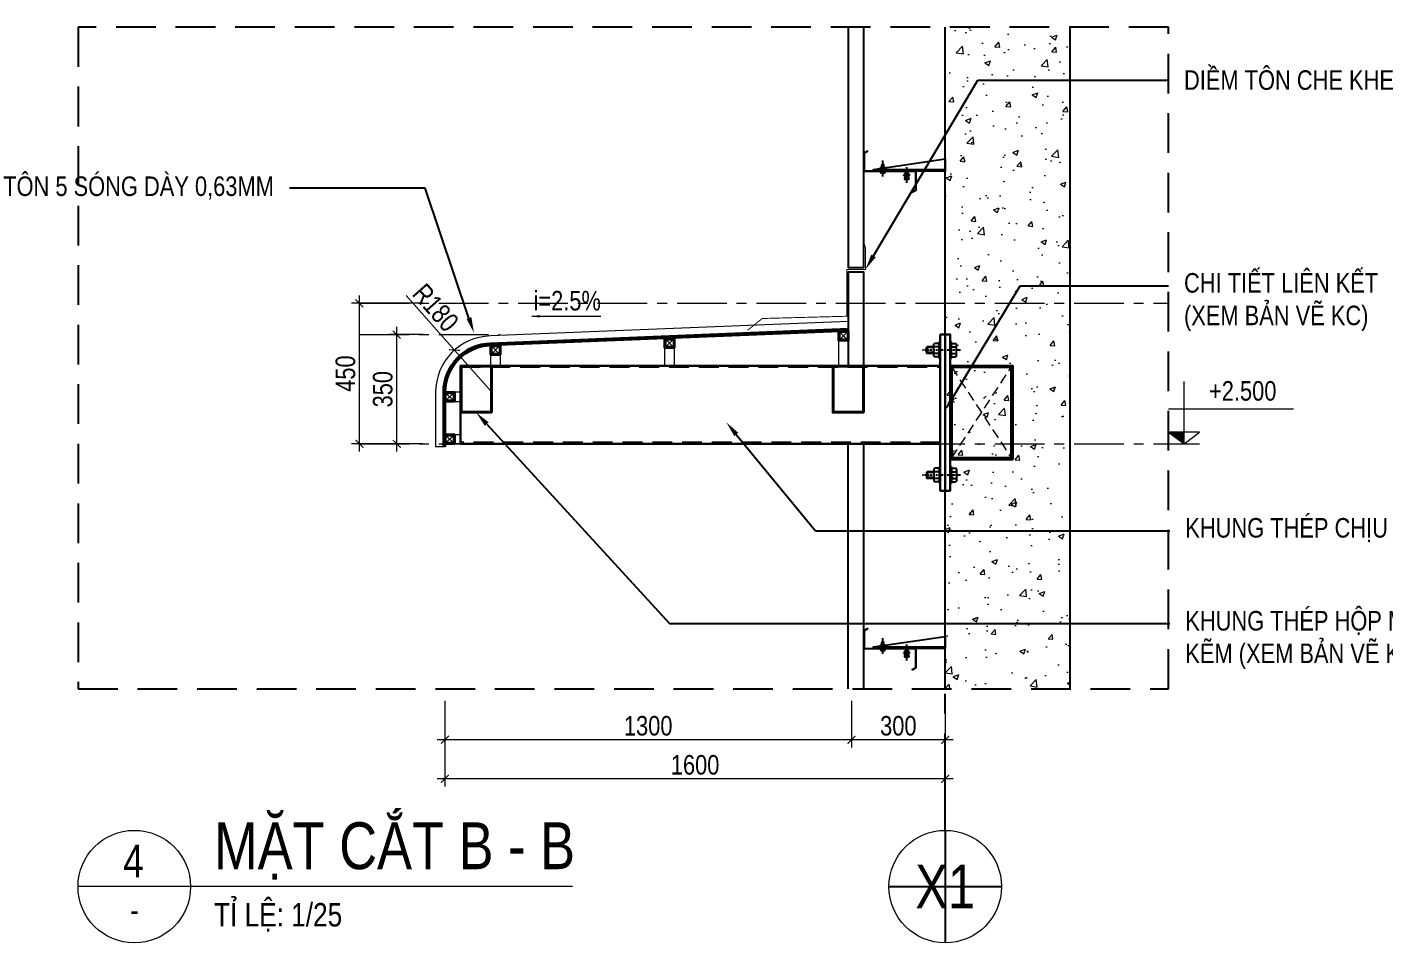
# Model space of a CAD drawing. Header units: millimetres. Extents: x -547695 to 905972, y -1055718 to 167349.
# Drawn here: x -533317 to -528975, y -1022836 to -1019906 of the extents above; entities that cross this region are included whole.
import ezdxf
from ezdxf import colors
from ezdxf.entities.mleader import LeaderData, LeaderLine
from ezdxf.enums import TextEntityAlignment as Align
from ezdxf.math import Vec2, Vec3

# ---------------------------------------------------------------- set-up
doc = ezdxf.new("R2010")
doc.units = ezdxf.units.MM
for name, pattern in [('ACAD_ISO10W100', [18, 12, -3, 0, -3]), ('CENTER', [50.8, 31.75, -6.35, 6.35, -6.35]), ('HIDDEN', [9.525, 6.35, -3.175])]:
    doc.linetypes.add(name, pattern=pattern)
doc.layers.get('DEFPOINTS').update_dxf_attribs({"color": 1, "lineweight": 25})
for name, color, linetype in [('8. BOLT', 8, 'Continuous'), ('CellPin - Chi tiet Mai sanh$0$View-XPP-Chi tiet mai sanh Alu$0$TONTHUNG', 9, 'Continuous'), ('CellPin - Chi tiet Mai sanh$0$View-XPP-Chi tiet mai sanh Alu$0$View-XPP-Chi tiet mai sanh Alu$0$2', 2, 'Continuous'), ('CellPin - Chi tiet Mai sanh$0$View-XPP-Chi tiet mai sanh Alu$0$View-XPP-Chi tiet mai sanh Alu$0$2NET-VE', 8, 'Continuous'), ('CellPin - Chi tiet Mai sanh$0$View-XPP-Chi tiet mai sanh Alu$0$View-XPP-Chi tiet mai sanh Alu$0$7', 7, 'Continuous'), ('CellPin - Chi tiet Mai sanh$0$View-XPP-Chi tiet mai sanh Alu$0$View-XPP-Chi tiet mai sanh Alu$0$8', 8, 'Continuous'), ('CellPin - Chi tiet Mai sanh$0$View-XPP-Chi tiet mai sanh Alu$0$View-XPP-Chi tiet mai sanh Alu$0$9', 9, 'Continuous'), ('CellPin - Chi tiet Mai sanh$0$View-XPP-Chi tiet mai sanh Alu$0$View-XPP-Chi tiet mai sanh Alu$0$GIANG', 1, 'Continuous')]:
    doc.layers.add(name, color=color, linetype=linetype)
for name, color, linetype, lineweight in [('A-CONC', 2, 'Continuous', 35), ('A-DIMS', 8, 'Continuous', 9), ('A-FINE', 255, 'Continuous', 25), ('A-GRID', 250, 'CENTER', 15), ('A-HEVY', 111, 'Continuous', 35), ('A-HIDD', 45, 'HIDDEN', 9), ('A-LITE', 9, 'Continuous', 9), ('A-PATT', 252, 'Continuous', 9), ('A-REV', 7, 'Continuous', 35), ('A-SYMBOLS', 10, 'Continuous', 13), ('A-TEXT', 255, 'Continuous', 25), ('L2', 2, 'Continuous', 0), ('S-FINE', 2, 'Continuous', 30), ('S-PATT-OTHER', 250, 'Continuous', 15)]:
    doc.layers.add(name, color=color, linetype=linetype, lineweight=lineweight)
doc.styles.add('VTK _ Arial_2.5 mm', font='arial.ttf', dxfattribs={"width": 0.8})
doc.styles.add('VTK_Arial', font='arial.ttf', dxfattribs={"width": 0.8})
doc.styles.add('VTK_Arial_3.5 mm', font='arial.ttf', dxfattribs={"width": 0.8, "height": 3.5})
doc.dimstyles.new('A-2.5-DIM1', dxfattribs={"dimtxt": 2.5, "dimasz": 1, "dimexe": 1, "dimexo": 0, "dimgap": 0.5, "dimtad": 1, "dimdec": 0, "dimzin": 12, "dimdsep": 46, "dimtxsty": 'VTK_Arial', "dimblk": 'ARCHTICK', "dimcen": 0, "dimdle": 1, "dimclrd": 256, "dimclre": 256, "dimclrt": 7, "dimadec": 1, "dimazin": 3, "dimtfac": 1, "dimtdec": 0, "dimtmove": 0, "dimatfit": 2, "dimfxl": 20, "dimtolj": 1, "dimtzin": 0, "dimlwd": -1, "dimlwe": -1, "dimarcsym": 0})
doc.dimstyles.new('A-2.5-DIM25', dxfattribs={"dimscale": 25, "dimtxt": 2.5, "dimasz": 1, "dimexe": 1, "dimexo": 0, "dimgap": 0.5, "dimtad": 1, "dimdec": 0, "dimzin": 12, "dimdsep": 46, "dimtxsty": 'VTK_Arial', "dimblk": 'ARCHTICK', "dimcen": 0, "dimdle": 1, "dimclrd": 256, "dimclre": 256, "dimclrt": 7, "dimadec": 1, "dimazin": 3, "dimtfac": 1, "dimtdec": 0, "dimtmove": 0, "dimatfit": 2, "dimfxl": 20, "dimtolj": 1, "dimtzin": 0, "dimlwd": -1, "dimlwe": -1, "dimarcsym": 0})

# ---------------------------------------------------------------- blocks, each defined once
blk = doc.blocks.new('*U162')
at = {"layer": 'CellPin - Chi tiet Mai sanh$0$View-XPP-Chi tiet mai sanh Alu$0$View-XPP-Chi tiet mai sanh Alu$0$2NET-VE', "ltscale": 0.5}
for p, q in [((0, 8.3), (12.1, 8.3)), ((25.6, 7.4), (25.5, 7.4)), ((0, -8.3), (12.1, -8.3)), ((25.6, -7.4), (25.6, -7.4))]:
    blk.add_line(p, q, dxfattribs=at)
at = {"layer": 'CellPin - Chi tiet Mai sanh$0$View-XPP-Chi tiet mai sanh Alu$0$View-XPP-Chi tiet mai sanh Alu$0$7', "linetype": 'Continuous'}
for p, q in [((24.6, 6.4), (25.8, 7.7)), ((25, -6.4), (26.5, 6.4)), ((25.8, 7.7), (26.5, 6.4)), ((26.5, 6.4), (27.7, 7.7)), ((26.9, -6.4), (28.4, 6.4)), ((27.7, 7.7), (28.4, 6.4)), ((28.4, 6.4), (29.7, 7.7)), ((28.9, -6.4), (30.4, 6.4)), ((29.7, 7.7), (30.4, 6.4)), ((30.4, 6.4), (31.6, 7.7)), ((30.8, -6.4), (32.3, 6.4)), ((31.6, 7.7), (32.3, 6.4)), ((32.3, 6.4), (33.5, 7.7)), ((32.7, -6.4), (34.2, 6.4)), ((32.7, -6.4), (34.2, 6.4)), ((33.5, 7.7), (34.2, 6.4)), ((34.2, 6.4), (35.5, 7.7)), ((34.7, -6.4), (36.2, 6.4)), ((35.5, 7.7), (36.2, 6.4)), ((36.2, 6.4), (37.4, 7.7)), ((36.6, -6.4), (38.1, 6.4)), ((36.6, -6.4), (38.1, 6.4)), ((36.6, -6.4), (38.1, 6.4)), ((37.4, 7.7), (38.1, 6.4)), ((38.1, 6.4), (39.3, 7.7)), ((38.5, -6.4), (40, 6.4)), ((39.3, 7.7), (40, 6.4)), ((44.5, 6.4), (40, 6.4)), ((44.5, 6.4), (44.5, -6.4)), ((24.8, -6.4), (24.3, -6.4)), ((25, -6.4), (24.6, -6.4)), ((25, -6.4), (25.7, -7.7)), ((25.7, -7.7), (26.9, -6.4)), ((26.9, -6.4), (27.7, -7.7)), ((27.7, -7.7), (28.9, -6.4)), ((28.9, -6.4), (29.6, -7.7)), ((29.6, -7.7), (30.8, -6.4)), ((30.8, -6.4), (31.5, -7.7)), ((31.5, -7.7), (32.7, -6.4)), ((32.7, -6.4), (33.5, -7.7)), ((33.5, -7.7), (34.7, -6.4)), ((34.7, -6.4), (35.4, -7.7)), ((35.4, -7.7), (36.6, -6.4)), ((36.6, -6.4), (37.3, -7.7)), ((37.3, -7.7), (38.5, -6.4)), ((38.5, -6.4), (44.5, -6.4))]:
    blk.add_line(p, q, dxfattribs=at)
at = {"layer": 'CellPin - Chi tiet Mai sanh$0$View-XPP-Chi tiet mai sanh Alu$0$View-XPP-Chi tiet mai sanh Alu$0$8', "ltscale": 10}
blk.add_line((-32.8, 0), (68.2, 0), dxfattribs=at)
at = {"layer": 'CellPin - Chi tiet Mai sanh$0$View-XPP-Chi tiet mai sanh Alu$0$View-XPP-Chi tiet mai sanh Alu$0$8', "linetype": 'Continuous'}
for p, q in [((-10.2, 8.8), (-10.2, 11.9)), ((-10.2, -11.9), (-10.2, 11.9)), ((-0.9, 14.9), (-9.3, 14.9)), ((-1.4, 8.8), (-8.9, 8.8)), ((0, 8.8), (0, 11.9)), ((0, -11.9), (0, 11.9)), ((12.1, -17.6), (12.1, 17.6)), ((12.1, 17.6), (14.1, 17.6)), ((14.1, -17.6), (14.1, 17.6)), ((14.1, 8.8), (14.1, 11.9)), ((14.1, -11.9), (14.1, 11.9)), ((15, 14.9), (23.4, 14.9)), ((15.5, 8.8), (22.9, 8.8)), ((24.3, 8.8), (24.3, 11.9)), ((24.3, -11.9), (24.3, 11.9)), ((-10.2, -8.8), (-10.2, -11.9)), ((-9.3, -14.9), (-0.9, -14.9)), ((-1.4, -8.8), (-8.9, -8.8)), ((0, -8.8), (0, -11.9)), ((12.1, -17.6), (14.1, -17.6)), ((14.1, -8.8), (14.1, -11.9)), ((23.4, -14.9), (15, -14.9)), ((15.5, -8.8), (22.9, -8.8)), ((24.3, -8.8), (24.3, -11.9))]:
    blk.add_line(p, q, dxfattribs=at)
for centre, radius, start, end in [((-4.7, 11.9), 5.58, 146.602, 180), ((-6.1, 11.9), 4.1, 180, 228.54763), ((-6.1, 5.7), 4.1, 131.45237, 180), ((-4.1, 11.9), 4.1, 311.45237, 0), ((-4.1, 5.7), 4.1, 0, 48.54763), ((-5.6, 11.9), 5.58, 0, 33.398), ((19.7, 11.9), 5.58, 146.602, 180), ((18.2, 11.9), 4.1, 180, 228.54763), ((18.2, 5.7), 4.1, 131.45237, 180), ((20.2, 11.9), 4.1, 311.45237, 0), ((20.2, 5.7), 4.1, 0, 48.54763), ((18.8, 11.9), 5.58, 0, 33.398), ((-6.1, -5.7), 4.1, 180, 228.54763), ((-6.1, -11.9), 4.1, 131.45237, 180), ((-4.7, -11.9), 5.58, 180, 213.398), ((-4.1, -5.7), 4.1, 311.45237, 0), ((-4.1, -11.9), 4.1, 0, 48.54763), ((-5.6, -11.9), 5.58, 326.602, 0), ((18.2, -5.7), 4.1, 180, 228.54763), ((18.2, -11.9), 4.1, 131.45237, 180), ((19.7, -11.9), 5.58, 180, 213.398), ((20.2, -5.7), 4.1, 311.45237, 0), ((20.2, -11.9), 4.1, 0, 48.54763), ((18.8, -11.9), 5.58, 326.602, 0)]:
    blk.add_arc(centre, radius, start, end, dxfattribs=at)
blk = doc.blocks.new('*U163')
at = {"layer": 'CellPin - Chi tiet Mai sanh$0$View-XPP-Chi tiet mai sanh Alu$0$View-XPP-Chi tiet mai sanh Alu$0$2NET-VE', "ltscale": 0.5}
for p, q in [((0, 8.3), (12.1, 8.3)), ((25.6, 7.4), (25.5, 7.4)), ((0, -8.3), (12.1, -8.3)), ((25.6, -7.4), (25.6, -7.4))]:
    blk.add_line(p, q, dxfattribs=at)
at = {"layer": 'CellPin - Chi tiet Mai sanh$0$View-XPP-Chi tiet mai sanh Alu$0$View-XPP-Chi tiet mai sanh Alu$0$7', "linetype": 'Continuous'}
for p, q in [((24.6, 6.4), (25.8, 7.7)), ((25, -6.4), (26.5, 6.4)), ((25.8, 7.7), (26.5, 6.4)), ((26.5, 6.4), (27.7, 7.7)), ((26.9, -6.4), (28.4, 6.4)), ((27.7, 7.7), (28.4, 6.4)), ((28.4, 6.4), (29.7, 7.7)), ((28.9, -6.4), (30.4, 6.4)), ((29.7, 7.7), (30.4, 6.4)), ((30.4, 6.4), (31.6, 7.7)), ((30.8, -6.4), (32.3, 6.4)), ((31.6, 7.7), (32.3, 6.4)), ((32.3, 6.4), (33.5, 7.7)), ((32.7, -6.4), (34.2, 6.4)), ((32.7, -6.4), (34.2, 6.4)), ((33.5, 7.7), (34.2, 6.4)), ((34.2, 6.4), (35.5, 7.7)), ((34.7, -6.4), (36.2, 6.4)), ((35.5, 7.7), (36.2, 6.4)), ((36.2, 6.4), (37.4, 7.7)), ((36.6, -6.4), (38.1, 6.4)), ((36.6, -6.4), (38.1, 6.4)), ((36.6, -6.4), (38.1, 6.4)), ((37.4, 7.7), (38.1, 6.4)), ((38.1, 6.4), (39.3, 7.7)), ((38.5, -6.4), (40, 6.4)), ((39.3, 7.7), (40, 6.4)), ((44.5, 6.4), (40, 6.4)), ((44.5, 6.4), (44.5, -6.4)), ((24.8, -6.4), (24.3, -6.4)), ((25, -6.4), (24.6, -6.4)), ((25, -6.4), (25.7, -7.7)), ((25.7, -7.7), (26.9, -6.4)), ((26.9, -6.4), (27.7, -7.7)), ((27.7, -7.7), (28.9, -6.4)), ((28.9, -6.4), (29.6, -7.7)), ((29.6, -7.7), (30.8, -6.4)), ((30.8, -6.4), (31.5, -7.7)), ((31.5, -7.7), (32.7, -6.4)), ((32.7, -6.4), (33.5, -7.7)), ((33.5, -7.7), (34.7, -6.4)), ((34.7, -6.4), (35.4, -7.7)), ((35.4, -7.7), (36.6, -6.4)), ((36.6, -6.4), (37.3, -7.7)), ((37.3, -7.7), (38.5, -6.4)), ((38.5, -6.4), (44.5, -6.4))]:
    blk.add_line(p, q, dxfattribs=at)
at = {"layer": 'CellPin - Chi tiet Mai sanh$0$View-XPP-Chi tiet mai sanh Alu$0$View-XPP-Chi tiet mai sanh Alu$0$8', "ltscale": 10}
blk.add_line((-32.8, 0), (68.2, 0), dxfattribs=at)
at = {"layer": 'CellPin - Chi tiet Mai sanh$0$View-XPP-Chi tiet mai sanh Alu$0$View-XPP-Chi tiet mai sanh Alu$0$8', "linetype": 'Continuous'}
for p, q in [((-10.2, 8.8), (-10.2, 11.9)), ((-10.2, -11.9), (-10.2, 11.9)), ((-0.9, 14.9), (-9.3, 14.9)), ((-1.4, 8.8), (-8.9, 8.8)), ((0, 8.8), (0, 11.9)), ((0, -11.9), (0, 11.9)), ((12.1, -17.6), (12.1, 17.6)), ((12.1, 17.6), (14.1, 17.6)), ((14.1, -17.6), (14.1, 17.6)), ((14.1, 8.8), (14.1, 11.9)), ((14.1, -11.9), (14.1, 11.9)), ((15, 14.9), (23.4, 14.9)), ((15.5, 8.8), (22.9, 8.8)), ((24.3, 8.8), (24.3, 11.9)), ((24.3, -11.9), (24.3, 11.9)), ((-10.2, -8.8), (-10.2, -11.9)), ((-9.3, -14.9), (-0.9, -14.9)), ((-1.4, -8.8), (-8.9, -8.8)), ((0, -8.8), (0, -11.9)), ((12.1, -17.6), (14.1, -17.6)), ((14.1, -8.8), (14.1, -11.9)), ((23.4, -14.9), (15, -14.9)), ((15.5, -8.8), (22.9, -8.8)), ((24.3, -8.8), (24.3, -11.9))]:
    blk.add_line(p, q, dxfattribs=at)
for centre, radius, start, end in [((-4.7, 11.9), 5.58, 146.602, 180), ((-6.1, 11.9), 4.1, 180, 228.54763), ((-6.1, 5.7), 4.1, 131.45237, 180), ((-4.1, 11.9), 4.1, 311.45237, 0), ((-4.1, 5.7), 4.1, 0, 48.54763), ((-5.6, 11.9), 5.58, 0, 33.398), ((19.7, 11.9), 5.58, 146.602, 180), ((18.2, 11.9), 4.1, 180, 228.54763), ((18.2, 5.7), 4.1, 131.45237, 180), ((20.2, 11.9), 4.1, 311.45237, 0), ((20.2, 5.7), 4.1, 0, 48.54763), ((18.7, 11.9), 5.58, 0, 33.398), ((-6.1, -5.7), 4.1, 180, 228.54763), ((-6.1, -11.9), 4.1, 131.45237, 180), ((-4.7, -11.9), 5.58, 180, 213.398), ((-4.1, -5.7), 4.1, 311.45237, 0), ((-4.1, -11.9), 4.1, 0, 48.54763), ((-5.6, -11.9), 5.58, 326.602, 0), ((18.2, -5.7), 4.1, 180, 228.54763), ((18.2, -11.9), 4.1, 131.45237, 180), ((19.7, -11.9), 5.58, 180, 213.398), ((20.2, -5.7), 4.1, 311.45237, 0), ((20.2, -11.9), 4.1, 0, 48.54763), ((18.7, -11.9), 5.58, 326.602, 0)]:
    blk.add_arc(centre, radius, start, end, dxfattribs=at)
blk = doc.blocks.new('xa go 2')
at = {"layer": 'CellPin - Chi tiet Mai sanh$0$View-XPP-Chi tiet mai sanh Alu$0$View-XPP-Chi tiet mai sanh Alu$0$2', "color": 2, "ltscale": 0.015}
blk.add_lwpolyline([(99, 169.1), (109.6, 189.8), (108.5, 190.4), (98.2, 170.3), (-7, 165.1), (-21.5, 455.1), (-122.9, 450), (-133.5, 429.3), (-132.4, 428.7), (-122.1, 448.8), (-22.7, 453.7), (-8.2, 163.7), (99, 169.1), (99.8, 170.7)], dxfattribs=at)
at = {"layer": 'CellPin - Chi tiet Mai sanh$0$View-XPP-Chi tiet mai sanh Alu$0$View-XPP-Chi tiet mai sanh Alu$0$9'}
blk.add_lwpolyline([(-29.4, 401.5), (-9.3, -0.5), (0, 0), (-20.1, 402), (-29.4, 401.5), (-67.6, -3.4), (0, 0)], dxfattribs=at)
at = {"layer": 'CellPin - Chi tiet Mai sanh$0$View-XPP-Chi tiet mai sanh Alu$0$View-XPP-Chi tiet mai sanh Alu$0$GIANG', "extrusion": (0, 0, -1), "xscale": 0.8749999974879735, "yscale": 0.8749999974879735, "zscale": -0.8749999974879734, "rotation": 357.1375947774412}
for name, p in [('*U162', (16.2, 349)), ('*U163', (-26.4, 217.4))]:
    blk.add_blockref(name, p, dxfattribs=at)
blk = doc.blocks.new('30x30')
at = {"layer": 'A-CONC', "ltscale": 100}
for points in [[(0, 0), (30, 0), (30, 30), (0, 30)], [(2, 2), (28, 2), (28, 28), (2, 28)]]:
    blk.add_lwpolyline(points, close=True, dxfattribs=at)
at = {"layer": 'A-HIDD', "ltscale": 100}
for points in [[(0, 30), (30, 0)], [(0, 0), (30, 30)]]:
    blk.add_lwpolyline(points, dxfattribs=at)
blk = doc.blocks.new('*U257')
at = {"layer": '8. BOLT'}
for p, q in [((-26.4, 3.6), (-26.4, 0)), ((-26.4, 3.6), (26.4, 3.6)), ((-26.4, 0), (26.4, 0)), ((-19.2, 20.4), (-21.6, 18)), ((-21.6, 6), (-21.6, 18)), ((-19.2, 3.6), (-21.6, 6)), ((-19.2, 20.4), (19.2, 20.4)), ((-19.2, 3.6), (19.2, 3.6)), ((-13.2, 20.4), (-10.8, 18)), ((-13.2, 3.6), (-10.8, 6)), ((-8.4, 20.4), (-10.8, 18)), ((-10.8, 6), (-10.8, 18)), ((-10.8, 6), (-10.8, 18)), ((-8.4, 3.6), (-10.8, 6)), ((8.4, 20.4), (10.8, 18)), ((8.4, 3.6), (10.8, 6)), ((13.2, 20.4), (10.8, 18)), ((10.8, 6), (10.8, 18)), ((13.2, 3.6), (10.8, 6)), ((19.2, 20.4), (21.6, 18)), ((19.2, 3.6), (21.6, 6)), ((21.6, 6), (21.6, 18)), ((26.4, 3.6), (26.4, 0)), ((-26.4, -32), (26.4, -32)), ((-26.4, -35.6), (-26.4, -32)), ((-26.4, -35.6), (26.4, -35.6)), ((-19.2, -35.6), (-21.6, -38)), ((-21.6, -38), (-21.6, -50)), ((-19.2, -35.6), (19.2, -35.6)), ((-13.2, -35.6), (-10.8, -38)), ((-8.4, -35.6), (-10.8, -38)), ((-10.8, -38), (-10.8, -50)), ((-10.8, -38), (-10.8, -50)), ((8.4, -35.6), (10.8, -38)), ((13.2, -35.6), (10.8, -38)), ((10.8, -38), (10.8, -50)), ((19.2, -35.6), (21.6, -38)), ((21.6, -38), (21.6, -50)), ((26.4, -35.6), (26.4, -32)), ((-19.2, -52.4), (-21.6, -50)), ((-19.2, -52.4), (19.2, -52.4)), ((-13.2, -52.4), (-10.8, -50)), ((-8.4, -52.4), (-10.8, -50)), ((-10.8, -52.4), (-10.8, -73.4)), ((-10.8, -73.4), (10.8, -73.4)), ((-7.8, -76.4), (-10.8, -73.4)), ((-7.8, -52.4), (-7.8, -76.4)), ((-7.8, -76.4), (7.8, -76.4)), ((7.8, -52.4), (7.8, -76.4)), ((7.8, -76.4), (10.8, -73.4)), ((8.4, -52.4), (10.8, -50)), ((13.2, -52.4), (10.8, -50)), ((10.8, -52.4), (10.8, -73.4)), ((19.2, -52.4), (21.6, -50))]:
    blk.add_line(p, q, dxfattribs=at)
at = {"layer": '8. BOLT', "color": 251, "linetype": 'ACAD_ISO10W100', "ltscale": 0.5}
blk.add_line((0, 32.4), (0, -88.4), dxfattribs=at)
blk = doc.blocks.new('*U75')
for p, q in [((0, -4.5), (0, 3.5)), ((-2, 0), (14, 0)), ((-2, -4.5), (2, -4.5))]:
    blk.add_line(p, q)
blk.add_lwpolyline([(0, -4.5), (2, -3), (-2, -3)], close=True)
blk.add_solid([(-2, -3), (0, -3), (0, -4.5)])
at = {"color": 7, "style": 'VTK _ Arial_2.5 mm', "width": 0.8, "flags": 4}
blk.add_attdef('FINISHFLOORLEVEL', text='', height=2.5, dxfattribs=at).set_placement((3.2, 3.53), align=Align.TOP_LEFT)
blk.add_attdef('NAMEOFLEVEL', (3.2, -3.47), '', height=2.5, dxfattribs=at)
blk = doc.blocks.new('_ARCHTICK')
at = {"color": 0, "linetype": 'ByBlock', "const_width": 0.15}
blk.add_lwpolyline([(-0.5, -0.5), (0.5, 0.5)], dxfattribs=at)
blk = doc.blocks.new('*D570')
at = {"layer": 'A-DIMS', "ltscale": 5, "transparency": 16777216}
for p, q in [((-530680.9, -1022061.5), (-530680.9, -1022211.5)), ((-530380.9, -1022061.5), (-530380.9, -1022211.5)), ((-530355.9, -1022186.5), (-530705.9, -1022186.5))]:
    blk.add_line(p, q, dxfattribs=at)
at = {"layer": 'DEFPOINTS', "color": 0, "transparency": 16777216}
for p in [(-530680.9, -1022061.5), (-530380.9, -1022061.5), (-530680.9, -1022186.5)]:
    blk.add_point(p, dxfattribs=at)
at = {"layer": 'A-DIMS', "transparency": 16777216, "xscale": 25, "yscale": 25, "zscale": 25, "rotation": 180}
blk.add_blockref('_ARCHTICK', (-530680.9, -1022186.5), dxfattribs=at)
at = {"layer": 'A-DIMS', "transparency": 16777216, "xscale": 25, "yscale": 25, "zscale": 25}
blk.add_blockref('_ARCHTICK', (-530380.9, -1022186.5), dxfattribs=at)
at = {"layer": 'A-DIMS', "color": 7, "transparency": 16777216, "insert": (-530530.9, -1022142.1), "char_height": 62.5, "attachment_point": 5, "style": 'VTK_Arial'}
blk.add_mtext('\\A1;300', dxfattribs=at)
blk = doc.blocks.new('*D571')
at = {"layer": 'A-DIMS', "ltscale": 5, "transparency": 16777216}
for p, q in [((-531980.9, -1022061.5), (-531980.9, -1022211.5)), ((-530680.9, -1022061.5), (-530680.9, -1022211.5)), ((-530655.9, -1022186.5), (-532005.9, -1022186.5))]:
    blk.add_line(p, q, dxfattribs=at)
at = {"layer": 'DEFPOINTS', "color": 0, "transparency": 16777216}
for p in [(-531980.9, -1022061.5), (-530680.9, -1022061.5), (-531980.9, -1022186.5)]:
    blk.add_point(p, dxfattribs=at)
at = {"layer": 'A-DIMS', "transparency": 16777216, "xscale": 25, "yscale": 25, "zscale": 25, "rotation": 180}
blk.add_blockref('_ARCHTICK', (-531980.9, -1022186.5), dxfattribs=at)
at = {"layer": 'A-DIMS', "transparency": 16777216, "xscale": 25, "yscale": 25, "zscale": 25}
blk.add_blockref('_ARCHTICK', (-530680.9, -1022186.5), dxfattribs=at)
at = {"layer": 'A-DIMS', "color": 7, "transparency": 16777216, "insert": (-531330.9, -1022142.1), "char_height": 62.5, "attachment_point": 5, "style": 'VTK_Arial'}
blk.add_mtext('\\A1;1300', dxfattribs=at)
blk = doc.blocks.new('*D572')
at = {"layer": 'A-DIMS', "ltscale": 5, "transparency": 16777216}
for p, q in [((-532051.9, -1020889.8), (-532160.3, -1020889.8)), ((-532135.3, -1021264.5), (-532135.3, -1020864.8)), ((-532051.9, -1021239.5), (-532160.3, -1021239.5))]:
    blk.add_line(p, q, dxfattribs=at)
at = {"layer": 'DEFPOINTS', "color": 0, "transparency": 16777216}
for p in [(-532135.3, -1020889.8), (-532051.9, -1020889.8), (-532051.9, -1021239.5)]:
    blk.add_point(p, dxfattribs=at)
at = {"layer": 'A-DIMS', "transparency": 16777216, "xscale": 25, "yscale": 25, "zscale": 25}
for p, rotation in [((-532135.3, -1020889.8), 90), ((-532135.3, -1021239.5), 270)]:
    blk.add_blockref('_ARCHTICK', p, dxfattribs=dict(at, rotation=rotation))
at = {"layer": 'A-DIMS', "color": 7, "transparency": 16777216, "insert": (-532179.7, -1021064.7), "char_height": 62.5, "attachment_point": 5, "rotation": 90, "style": 'VTK_Arial'}
blk.add_mtext('\\A1;350', dxfattribs=at)
blk = doc.blocks.new('*U302')
blk.add_wipeout([(4.5, 0), (4.46, -0.56), (4.36, -1.12), (4.18, -1.66), (3.94, -2.17), (3.64, -2.65), (3.28, -3.08), (2.87, -3.47), (2.41, -3.8), (1.92, -4.07), (1.39, -4.28), (0.84, -4.42), (0.28, -4.49), (-0.28, -4.49), (-0.84, -4.42), (-1.39, -4.28), (-1.92, -4.07), (-2.41, -3.8), (-2.87, -3.47), (-3.28, -3.08), (-3.64, -2.65), (-3.94, -2.17), (-4.18, -1.66), (-4.36, -1.12), (-4.46, -0.56), (-4.5, 0), (-4.46, 0.56), (-4.36, 1.12), (-4.18, 1.66), (-3.94, 2.17), (-3.64, 2.65), (-3.28, 3.08), (-2.87, 3.47), (-2.41, 3.8), (-1.92, 4.07), (-1.39, 4.28), (-0.84, 4.42), (-0.28, 4.49), (0.28, 4.49), (0.84, 4.42), (1.39, 4.28), (1.92, 4.07), (2.41, 3.8), (2.87, 3.47), (3.28, 3.08), (3.64, 2.65), (3.94, 2.17), (4.18, 1.66), (4.36, 1.12), (4.46, 0.56)])
blk.add_circle((0, 0), 4.5)
at = {"layer": 'DEFPOINTS', "color": 250}
for p, q in [((0, 4.5), (0, -4.5)), ((-4.5, 0), (4.5, 0))]:
    blk.add_line(p, q, dxfattribs=at)
at = {"color": 7, "style": 'VTK_Arial_3.5 mm', "width": 0.8}
blk.add_attdef('X12', text='', height=3.5, dxfattribs=at).set_placement((0, 0), align=Align.MIDDLE_CENTER)
blk = doc.blocks.new('*D959')
at = {"layer": 'A-DIMS', "ltscale": 5, "transparency": 16777216}
for p, q in [((-532254.5, -1021264.5), (-532254.5, -1020764.8)), ((-532051.9, -1020789.8), (-532279.5, -1020789.8)), ((-532051.9, -1021239.5), (-532279.5, -1021239.5))]:
    blk.add_line(p, q, dxfattribs=at)
at = {"layer": 'DEFPOINTS', "color": 0, "transparency": 16777216}
for p in [(-532254.5, -1020789.8), (-532051.9, -1020789.8), (-532051.9, -1021239.5)]:
    blk.add_point(p, dxfattribs=at)
at = {"layer": 'A-DIMS', "transparency": 16777216, "xscale": 25, "yscale": 25, "zscale": 25}
for p, rotation in [((-532254.5, -1020789.8), 90), ((-532254.5, -1021239.5), 270)]:
    blk.add_blockref('_ARCHTICK', p, dxfattribs=dict(at, rotation=rotation))
at = {"layer": 'A-DIMS', "color": 7, "transparency": 16777216, "insert": (-532298.9, -1021014.7), "char_height": 62.5, "attachment_point": 5, "rotation": 90, "style": 'VTK_Arial'}
blk.add_mtext('\\A1;450', dxfattribs=at)
blk = doc.blocks.new('*D960')
at = {"layer": 'A-DIMS', "transparency": 16777216}
for p, q in [((-531980.9, -1022061.5), (-531980.9, -1022336.5)), ((-530380.9, -1022061.5), (-530380.9, -1022336.5)), ((-530355.9, -1022311.5), (-532005.9, -1022311.5))]:
    blk.add_line(p, q, dxfattribs=at)
at = {"layer": 'DEFPOINTS', "color": 0, "transparency": 16777216}
for p in [(-531980.9, -1022061.5), (-530380.9, -1022061.5), (-531980.9, -1022311.5)]:
    blk.add_point(p, dxfattribs=at)
at = {"layer": 'A-DIMS', "transparency": 16777216, "xscale": 25, "yscale": 25, "zscale": 25, "rotation": 180}
blk.add_blockref('_ARCHTICK', (-531980.9, -1022311.5), dxfattribs=at)
at = {"layer": 'A-DIMS', "transparency": 16777216, "xscale": 25, "yscale": 25, "zscale": 25}
blk.add_blockref('_ARCHTICK', (-530380.9, -1022311.5), dxfattribs=at)
at = {"layer": 'A-DIMS', "color": 7, "transparency": 16777216, "insert": (-531180.9, -1022267.1), "char_height": 62.5, "attachment_point": 5, "style": 'VTK_Arial'}
blk.add_mtext('\\A1;1600', dxfattribs=at)
blk = doc.blocks.new('*D1084')
at = {"layer": 'A-DIMS', "ltscale": 5, "transparency": 16777216}
for p in [(-532104.7, -1020764.7), (-531830.9, -1021074.1)]:
    blk.add_line(p, (-531950.2, -1020939.3), dxfattribs=at)
at = {"layer": 'DEFPOINTS', "color": 0, "transparency": 16777216}
for p in [(-531950.2, -1020939.3), (-531830.9, -1021074.1)]:
    blk.add_point(p, dxfattribs=at)
at = {"layer": 'A-DIMS', "transparency": 16777216, "xscale": 25, "yscale": 25, "zscale": 25, "rotation": 131.4981287956906}
blk.add_blockref('_ARCHTICK', (-531950.2, -1020939.3), dxfattribs=at)
at = {"layer": 'A-DIMS', "color": 7, "transparency": 16777216, "insert": (-532010.7, -1020803.8), "char_height": 62.5, "attachment_point": 5, "rotation": 311.4981, "style": 'VTK_Arial'}
blk.add_mtext('\\A1;R180', dxfattribs=at)
blk = doc.blocks.new('*U1179')
for p, q in [((0, 0), (-14.5, 0)), ((38.2, 0), (0, 0))]:
    blk.add_line(p, q)
blk.add_circle((-8.5, 0), 6)
at = {"color": 7, "style": 'VTK_Arial', "width": 0.8}
blk.add_attdef('SECTION', (0, 1.86), '', height=5, dxfattribs=at)
blk.add_attdef('MARK', text='', height=3.5, dxfattribs=at).set_placement((-8.59, 0.99), align=Align.CENTER)
at = {"color": 7, "linetype": 'Continuous', "style": 'VTK_Arial', "width": 0.8}
blk.add_attdef('REF', text='', height=2.5, dxfattribs=at).set_placement((-8.49, -3.75), align=Align.CENTER)
at = {"color": 7, "linetype": 'Continuous', "style": 'VTK_Arial', "width": 0.8, "flags": 8}
blk.add_attdef('SCALE-I', (0, -4.25), '', height=2.5, dxfattribs=at)
blk = doc.blocks.new('*U74')
at = {"layer": 'A-TEXT', "style": 'VTK _ Arial_2.5 mm', "width": 0.8}
blk.add_attdef('SLOP', text='', height=2.5, dxfattribs=at).set_placement((0, 0), align=Align.BOTTOM_LEFT)
blk.add_leader([(8.84, 0), (0, 0)], dimstyle='A-2.5-DIM1', override={"dimgap": 0.5, "dimtad": 0})

msp = doc.modelspace()

# ---------------------------------------------------------------- hatches: boundary and pattern name
at = {"layer": 'A-PATT', "transparency": 33554620}
h = msp.add_hatch(dxfattribs=at)
h.set_pattern_fill('AR-CONC', color=250)
h.set_pattern_definition([(50, (-530380.91, -1022023.05), (182.185, -15.939), [19.05, -209.55]), (355, (-530380.91, -1022023.05), (-35.243, 191.057), [15.24, -167.64]), (100.451, (-530365.73, -1022024.38), (146.941, 175.118), [16.19, -178.09]), (46.184, (-530380.91, -1021972.25), (271.08, -42.042), [28.575, -314.325]), (96.636, (-530358.32, -1021975.76), (237.404, 247.426), [24.285, -267.136]), (351.184, (-530380.9, -1021972.25), (237.404, 247.426), [22.86, -251.46]), (21, (-530355.51, -1021984.95), (151.614, -102.265), [19.05, -209.55]), (326, (-530355.51, -1021984.95), (61.802, 184.188), [15.24, -167.64]), (71.451, (-530342.88, -1021993.47), (213.416, 81.923), [16.19, -178.09]), (37.5, (-530380.91, -1022023.05), (3.0886, 84.555), [0, -165.608, 0, -170.18, 0, -168.275]), (7.5, (-530380.91, -1022023.05), (66.8197, 100.1806), [0, -97.028, 0, -161.798, 0, -64.135]), (327.5, (-530437.555, -1022023.05), (135.5906, -5.7287), [0, -63.5, 0, -198.12, 0, -262.89]), (317.5, (-530462.95, -1022023.05), (148.129, 25.4265), [0, -82.55, 0, -131.572, 0, -186.69])])
h.paths.add_polyline_path([(-530380.9, -1022023.1), (-530380.9, -1019906), (-529980.9, -1019906), (-529980.9, -1022023.1), (-530380.9, -1022023.1)])
at = {"layer": 'S-PATT-OTHER'}
h = msp.add_hatch(dxfattribs=at)
h.set_pattern_fill('ANSI31', color=8, scale=50)
h.set_pattern_definition([(45, (-855031.841, -1099478.3645), (-4.41941738, 4.41941738), [])])
h.paths.add_polyline_path([(-531830.9, -1021139.5), (-531930.9, -1021139.5), (-531930.9, -1020989.5), (-531830.9, -1020989.5)])
h.paths.add_polyline_path([(-531833.4, -1021137), (-531928.4, -1021137), (-531928.4, -1020992), (-531833.4, -1020992)], flags=16)
h = msp.add_hatch(dxfattribs=at)
h.set_pattern_fill('ANSI31', color=8, scale=50)
h.set_pattern_definition([(45, (-858641.8616, -1099478.3645), (-4.41941738, 4.41941738), [])])
h.paths.add_polyline_path([(-530640.9, -1021139.5), (-530740.9, -1021139.5), (-530740.9, -1020989.5), (-530640.9, -1020989.5)])
h.paths.add_polyline_path([(-530643.4, -1021137), (-530738.4, -1021137), (-530738.4, -1020992), (-530643.4, -1020992)], flags=16)
h = msp.add_hatch(dxfattribs=at)
h.set_pattern_fill('ANSI34', color=256, scale=20)
h.set_pattern_definition([(45, (-3829827.304, -944901.487), (-10.60660172, 10.60660172), []), (45, (-3829823.768, -944901.487), (-10.60660172, 10.60660172), []), (45, (-3829820.233, -944901.487), (-10.60660172, 10.60660172), []), (45, (-3829816.697, -944901.487), (-10.60660172, 10.60660172), [])])
h.paths.add_polyline_path([(-530164.9, -1021289.5), (-530364.9, -1021289.5), (-530364.9, -1020989.5), (-530164.9, -1020989.5)])
h.paths.add_polyline_path([(-530169.9, -1021284.5), (-530359.9, -1021284.5), (-530359.9, -1020994.5), (-530169.9, -1020994.5)], flags=16)

# ---------------------------------------------------------------- linework, layer by layer
at = {"layer": 'A-FINE', "ltscale": 100}
for points in [[(-530380.9, -1022023.1), (-530380.9, -1019906)], [(-529980.9, -1022023.1), (-529980.9, -1019906)]]:
    msp.add_lwpolyline(points, dxfattribs=at)
at = {"layer": 'A-FINE', "color": 6, "const_width": 3, "flags": 128}
msp.add_lwpolyline([(-530640.9, -1020597.6), (-530635.9, -1020612.3), (-530635.9, -1020681.2), (-530695.9, -1020681.2), (-530695.9, -1020831.2), (-530965.9, -1020838.4), (-531013.5, -1020876.1)], dxfattribs=at)
at = {"layer": 'A-GRID', "lineweight": -2, "ltscale": 10}
msp.add_lwpolyline([(-530380.9, -1022483.5), (-530380.9, -1019906)], dxfattribs=at)
at = {"layer": 'A-GRID', "ltscale": 5}
for points in [[(-532254.5, -1020789.8), (-529667.2, -1020789.8)], [(-532254.5, -1020889.8), (-531803.9, -1020889.8)], [(-532254.5, -1021239.5), (-529667.2, -1021239.5)]]:
    msp.add_lwpolyline(points, dxfattribs=at)
at = {"layer": 'A-HEVY'}
for points in [[(-530691.1, -1020872.8), (-531835, -1020919.2, 0.406538), (-531985.9, -1021074.1), (-531985.9, -1021249.5)], [(-530690.9, -1020877.8), (-531834.9, -1020924.2, 0.406555), (-531980.9, -1021074.1), (-531980.9, -1021249.5)]]:
    msp.add_lwpolyline(points, format="xyb", dxfattribs=at)
at = {"layer": 'A-HIDD', "lineweight": -2, "ltscale": 20}
msp.add_lwpolyline([(-529667.2, -1019906), (-533154.5, -1019906), (-533154.5, -1022023.1), (-529667.2, -1022023.1)], close=True, dxfattribs=at)
at = {"layer": 'A-HIDD', "ltscale": 10}
for points in [[(-531930.9, -1020994.5), (-530396.9, -1020994.5)], [(-530396.9, -1021234.5), (-531930.9, -1021234.5)]]:
    msp.add_lwpolyline(points, dxfattribs=at)
at = {"layer": 'A-HIDD', "ltscale": 5}
for points in [[(-530359.9, -1020994.5), (-530169.9, -1021284.5)], [(-530359.9, -1021284.5), (-530169.9, -1020994.5)]]:
    msp.add_lwpolyline(points, dxfattribs=at)
at = {"layer": 'A-LITE', "ltscale": 100}
for points in [[(-531277.6, -1020932.2), (-531247.4, -1020932.2), (-531247.4, -1020989.5), (-531277.6, -1020989.5)], [(-530721.1, -1020908.4), (-530690.9, -1020908.4), (-530690.9, -1020989.5), (-530721.1, -1020989.5)], [(-531834.1, -1020954.2), (-531803.9, -1020954.2), (-531803.9, -1020989.5), (-531834.1, -1020989.5)], [(-531950.9, -1021104.1), (-531930.9, -1021104.1), (-531930.9, -1021074.1), (-531950.9, -1021074.1)], [(-531950.9, -1021209.5), (-531930.9, -1021209.5), (-531930.9, -1021239.5), (-531950.9, -1021239.5)]]:
    msp.add_lwpolyline(points, close=True, dxfattribs=at)
at = {"layer": 'A-PATT'}
msp.add_lwpolyline([(-530691.8, -1020847.8), (-531835.7, -1020894.2, 0.406464), (-532010.9, -1021074.1), (-532010.9, -1021249.5)], format="xyb", dxfattribs=at)
msp.add_lwpolyline([(-531980.9, -1021249.5), (-532010.9, -1021249.5)], dxfattribs=at)
at = {"layer": 'A-SYMBOLS', "linetype": 'ByBlock', "lineweight": -2}
msp.add_lwpolyline([(-531847.2, -1021176.4), (-531263.2, -1021814.8)], dxfattribs=at)
at = {"layer": 'A-SYMBOLS'}
msp.add_solid([(-531853.3, -1021182), (-531880.9, -1021139.5), (-531841, -1021170.8)], dxfattribs=at)
at = {"layer": 'CellPin - Chi tiet Mai sanh$0$View-XPP-Chi tiet mai sanh Alu$0$TONTHUNG', "color": 124}
for points in [[(-530690.9, -1019906), (-530690.9, -1020674.7), (-530640.9, -1020674.7), (-530640.9, -1019906)], [(-530690.9, -1022023.1), (-530690.9, -1021239.5)], [(-530640.9, -1022023.1), (-530640.9, -1021239.5)]]:
    msp.add_lwpolyline(points, dxfattribs=at)
msp.add_lwpolyline([(-530690.9, -1020989.5), (-530640.9, -1020989.5), (-530640.9, -1020689.6), (-530690.9, -1020689.6)], close=True, dxfattribs=at)
at = {"layer": 'S-FINE'}
for points in [[(-530396.9, -1020889.5), (-530380.9, -1020889.5), (-530380.9, -1021389.4), (-530396.9, -1021389.4)], [(-530380.9, -1020889.5), (-530364.9, -1020889.5), (-530364.9, -1021389.4), (-530380.9, -1021389.4)], [(-531830.9, -1021139.5), (-531930.9, -1021139.5), (-531930.9, -1020989.5), (-531830.9, -1020989.5)], [(-531833.4, -1021137), (-531928.4, -1021137), (-531928.4, -1020992), (-531833.4, -1020992)], [(-530640.9, -1021139.5), (-530740.9, -1021139.5), (-530740.9, -1020989.5), (-530640.9, -1020989.5)], [(-530643.4, -1021137), (-530738.4, -1021137), (-530738.4, -1020992), (-530643.4, -1020992)], [(-530164.9, -1021289.5), (-530364.9, -1021289.5), (-530364.9, -1020989.5), (-530164.9, -1020989.5)], [(-530169.9, -1021284.5), (-530359.9, -1021284.5), (-530359.9, -1020994.5), (-530169.9, -1020994.5)]]:
    msp.add_lwpolyline(points, close=True, dxfattribs=at)
for points in [[(-530396.9, -1020989.5), (-531930.9, -1020989.5)], [(-531930.9, -1020989.5), (-531930.9, -1021239.5)], [(-530396.9, -1021239.5), (-531930.9, -1021239.5)]]:
    msp.add_lwpolyline(points, dxfattribs=at)

# ---------------------------------------------------------------- block references
at = {"layer": 'A-FINE', "xscale": -0.5706849732046242, "yscale": 0.5706849732046244, "zscale": 0.5706849732046244, "rotation": 92.86240522292142}
for p in [(-530380.9, -1020366.5), (-530380.9, -1021894.7)]:
    msp.add_blockref('xa go 2', p, dxfattribs=at)
at = {"layer": 'A-REV', "xscale": -1}
for p in [(-531247.4, -1020932.2), (-530690.9, -1020908.4), (-531803.9, -1020954.2), (-531950.9, -1021104.1), (-531950.9, -1021239.5)]:
    msp.add_blockref('30x30', p, dxfattribs=at)
at = {"layer": 'A-SYMBOLS'}
ref = msp.add_blockref('*U74', (-531482.1, -1020831.3), dxfattribs=dict(at, xscale=-24.99999999999999, yscale=25, zscale=25))
ref.add_attrib('SLOP', 'i=2.5%', dxfattribs={"layer": 'A-TEXT', "height": 62.5, "style": 'VTK _ Arial_2.5 mm', "width": 0.8}).set_placement((-531697.7, -1020831.3), align=Align.BOTTOM_LEFT)
ref = msp.add_blockref('*U75', (-529617.2, -1021127), dxfattribs=dict(at, xscale=24.99999999999998, yscale=24.99999999999998, zscale=24.99999999999998))
ref.add_attrib('FINISHFLOORLEVEL', '+2.500', dxfattribs={"layer": '0', "color": 7, "height": 62.5, "style": 'VTK _ Arial_2.5 mm', "width": 0.8, "flags": 4}).set_placement((-529537.2, -1021038.7), align=Align.TOP_LEFT)
at = {"layer": 'A-SYMBOLS', "xscale": 30, "yscale": 30, "zscale": 30}
msp.add_blockref('*U1179', (-532719.5, -1022656.4), dxfattribs=at).add_auto_attribs({'SECTION': 'MẶT CẮT B - B', 'SCALE-I': 'TỈ LỆ: 1/25', 'REF': '-', 'MARK': '4'})
at = {"layer": 'L2', "ltscale": 50, "xscale": -1, "rotation": 270}
msp.add_blockref('*U257', (-530364.9, -1020939.5), dxfattribs=at)
at = {"layer": 'L2', "ltscale": 50, "rotation": 270.0000000000004}
msp.add_blockref('*U257', (-530364.9, -1021339.4), dxfattribs=at)

# ---------------------------------------------------------------- texts
at = {"layer": 'A-SYMBOLS', "color": 7, "insert": (-529613, -1021774.4), "char_height": 62.5, "width": 853.279, "attachment_point": 1, "style": 'VTK_Arial', "bg_fill": 2}
msp.add_mtext('KHUNG THÉP HỘP MẠ KẼM (XEM BẢN VẼ KC)', dxfattribs=at)

# ---------------------------------------------------------------- dimensions: what is measured, and where the dimension line sits
at = {"layer": 'A-DIMS', "ltscale": 5}
dim = msp.add_radius_dim(center=(-531830.9, -1021074.1), mpoint=(-531950.2, -1020939.3), dimstyle='A-2.5-DIM25', override={"dimpost": '\\X', "dimblk": 'ARCHTICK'}, dxfattribs=at)
dim.commit()
dim.dimension.update_dxf_attribs({"geometry": '*D1084', "text_midpoint": (-532010.7, -1020803.8)})
for base, p1, p2, angle, picture, middle in [((-532254.5, -1020789.8), (-532051.9, -1021239.5), (-532051.9, -1020789.8), 90, '*D959', (-532298.9, -1021014.7)), ((-532135.3, -1020889.8), (-532051.9, -1021239.5), (-532051.9, -1020889.8), 90, '*D572', (-532179.7, -1021064.7)), ((-531980.9, -1022186.5), (-530680.9, -1022061.5), (-531980.9, -1022061.5), 180, '*D571', (-531330.9, -1022142.1)), ((-530680.9, -1022186.5), (-530380.9, -1022061.5), (-530680.9, -1022061.5), 180, '*D570', (-530530.9, -1022142.1))]:
    dim = msp.add_linear_dim(base=base, p1=p1, p2=p2, angle=angle, dimstyle='A-2.5-DIM25', override={"dimpost": '\\X'}, dxfattribs=at)
    dim.commit()
    dim.dimension.update_dxf_attribs({"geometry": picture, "text_midpoint": middle})
at = {"layer": 'A-DIMS'}
dim = msp.add_linear_dim(base=(-531980.9, -1022311.5), p1=(-530380.9, -1022061.5), p2=(-531980.9, -1022061.5), angle=180, dimstyle='A-2.5-DIM25', override={"dimpost": '\\X'}, dxfattribs=at)
dim.commit()
dim.dimension.update_dxf_attribs({"geometry": '*D960', "text_midpoint": (-531180.9, -1022267.1)})

# ---------------------------------------------------------------- leaders
at = {"layer": 'A-SYMBOLS'}
ml = msp.add_multileader_mtext('Standard', dxfattribs=at)
ml.set_content('DIỀM TÔN CHE KHE HỞ GIỮA VÁCH TÔN VÀ MÁI CANOPY DÀY 0.63MM', color=7, style='VTK_Arial')
ml.set_leader_properties()
ml.build(insert=Vec2(0, 0))
ml.multileader.update_dxf_attribs({"text_top_attachment_type": 0, "text_bottom_attachment_type": 0, "arrow_head_size": 50, "scale": 25})
ctx = ml.context
ctx.base_point, ctx.scale, ctx.char_height, ctx.arrow_head_size, ctx.landing_gap_size, ctx.plane_origin = Vec3(-529667.2, -1020075.9), 25, 62.5, 50, 50, Vec3(-531130.3, -1021147.3)
notes = []
notes.append((ctx, [(0, (1, 1, 0), (-530276.3, -1020075.9), (1, 0), 609.2, [(0, [(-530635.9, -1020681.2)], 256, [])])]))
ctx.mtext.insert, ctx.mtext.rotation, ctx.mtext.width, ctx.mtext.flow_direction = Vec3(-529617.2, -1020044.1), 6.283185, 696.374, 5
ml = msp.add_multileader_mtext('Standard', dxfattribs=at)
ml.set_content('TÔN 5 SÓNG DÀY 0,63MM', color=7, style='VTK_Arial')
ml.set_leader_properties()
ml.build(insert=Vec2(0, 0))
ml.multileader.update_dxf_attribs({"text_top_attachment_type": 0, "text_bottom_attachment_type": 0, "arrow_head_size": 50, "scale": 25})
ctx = ml.context
ctx.base_point, ctx.scale, ctx.char_height, ctx.arrow_head_size, ctx.landing_gap_size, ctx.plane_origin = Vec3(-533003, -1020421.2), 25, 62.5, 50, 50, Vec3(-530846.2, -1021303.2)
ctx.text_align_type = 2
notes.append((ctx, [(0, (1, 1, 0), (-532044.1, -1020421.2), (-1, 0), 434, [(0, [(-531888.1, -1020884.3)], 256, [])])]))
ctx.mtext.insert, ctx.mtext.width, ctx.mtext.alignment, ctx.mtext.flow_direction = Vec3(-532528.2, -1020383.8), 568.959, 3, 5
ml = msp.add_multileader_mtext('Standard', dxfattribs=at)
ml.set_content('TÔN 5 SÓNG DÀY 0,63MM', color=7, style='VTK_Arial')
ml.set_leader_properties()
ml.build(insert=Vec2(0, 0))
ml.multileader.update_dxf_attribs({"text_top_attachment_type": 0, "text_bottom_attachment_type": 0, "arrow_head_size": 50, "scale": 25})
ctx = ml.context
ctx.base_point, ctx.scale, ctx.char_height, ctx.arrow_head_size, ctx.landing_gap_size, ctx.plane_origin = Vec3(-527526.9, -1020421.2), 25, 62.5, 50, 50, Vec3(-525370.1, -1021303.2)
ctx.text_align_type = 2
notes.append((ctx, [(0, (1, 1, 0), (-526568.1, -1020421.2), (-1, 0), 434, [(0, [(-526412, -1020884.3)], 256, [])])]))
ctx.mtext.insert, ctx.mtext.width, ctx.mtext.alignment, ctx.mtext.flow_direction = Vec3(-527052.1, -1020383.8), 568.959, 3, 5
ml = msp.add_multileader_mtext('Standard', dxfattribs=at)
ml.set_content('CHI TIẾT LIÊN KẾT \\P(XEM BẢN VẼ KC)', color=7, style='VTK_Arial')
ml.set_leader_properties()
ml.build(insert=Vec2(0, 0))
ml.multileader.update_dxf_attribs({"text_top_attachment_type": 0, "text_bottom_attachment_type": 0, "arrow_head_size": 50, "scale": 25})
ctx = ml.context
ctx.base_point, ctx.scale, ctx.char_height, ctx.arrow_head_size, ctx.landing_gap_size, ctx.plane_origin = Vec3(-529667.2, -1020733.5), 25, 62.5, 50, 50, Vec3(-531130.3, -1021552.8)
notes.append((ctx, [(0, (1, 1, 0), (-530141.6, -1020733.5), (1, 0), 474.4, [(0, [(-530382.4, -1021133.9)], 256, [])])]))
ctx.mtext.insert, ctx.mtext.rotation, ctx.mtext.flow_direction = Vec3(-529617.2, -1020693.1), 6.283185, 5
ml = msp.add_multileader_mtext('Standard', dxfattribs=at)
ml.set_content('KHUNG THÉP CHỊU LỰC (XEM BẢN VẼ KC)', color=7, style='VTK_Arial')
ml.set_leader_properties()
ml.build(insert=Vec2(0, 0))
ml.multileader.update_dxf_attribs({"text_top_attachment_type": 0, "text_bottom_attachment_type": 0, "arrow_head_size": 50, "scale": 25})
ctx = ml.context
ctx.base_point, ctx.scale, ctx.char_height, ctx.arrow_head_size, ctx.landing_gap_size, ctx.plane_origin = Vec3(-529663, -1021517.4), 25, 62.5, 50, 50, Vec3(-531130.3, -1022151.6)
notes.append((ctx, [(0, (1, 1, 0), (-530795.8, -1021517.4), (1, 0), 1132.8, [(0, [(-531081, -1021170.8)], 256, [])])]))
ctx.mtext.insert, ctx.mtext.rotation, ctx.mtext.width, ctx.mtext.flow_direction = Vec3(-529613, -1021477), 6.283185, 804.356, 5
for ctx, leaders in notes:
    for number, flags, end, landing, length, lines in leaders:
        leader = LeaderData()
        leader.index, (leader.has_last_leader_line, leader.has_dogleg_vector, leader.attachment_direction) = number, flags
        leader.last_leader_point, leader.dogleg_vector, leader.dogleg_length = Vec3(end), Vec3(landing), length
        for number, points, colour, breaks in lines:
            line = LeaderLine()
            line.index, line.vertices, line.color, line.breaks = number, Vec3.list(points), colors.encode_raw_color(colour), breaks
            leader.lines.append(line)
        ctx.leaders.append(leader)

# ---------------------------------------------------------------- next in the draw order: linework, layer by layer
at = {"layer": 'A-SYMBOLS', "linetype": 'ByBlock', "lineweight": -2}
msp.add_line((-531263.2, -1021814.8), (-529663, -1021814.8), dxfattribs=at)

# ---------------------------------------------------------------- next in the draw order: block references
at = {"layer": 'A-SYMBOLS', "xscale": 40, "yscale": 40, "zscale": 40}
msp.add_blockref('*U302', (-530380.9, -1022656.4), dxfattribs=at).add_auto_attribs({'X12': 'X1'})

doc.saveas('drawing.dxf')
